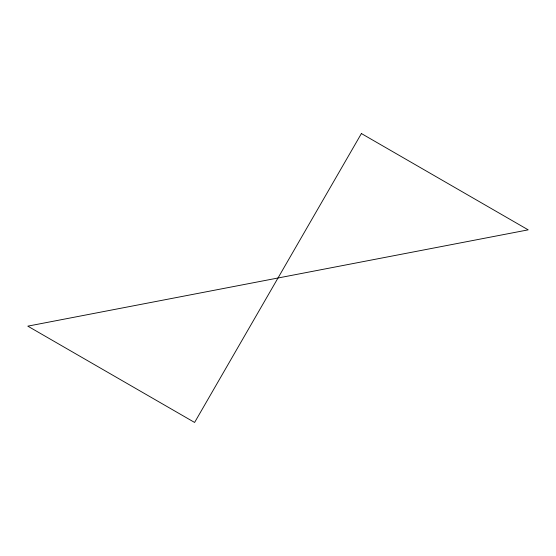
<?xml version="1.0" encoding="UTF-8"?>
<svg xmlns="http://www.w3.org/2000/svg" width="556" height="556" viewBox="0 0 556 556"><rect width="100%" height="100%" fill="white"/><g stroke="black" fill="none" stroke-linecap="round" stroke-linejoin="round"><path stroke-width="0.83" d="M361.4 133.551L194.6 422.449L27.8 326.15L528.2 229.85L361.4 133.551"/></g></svg>
